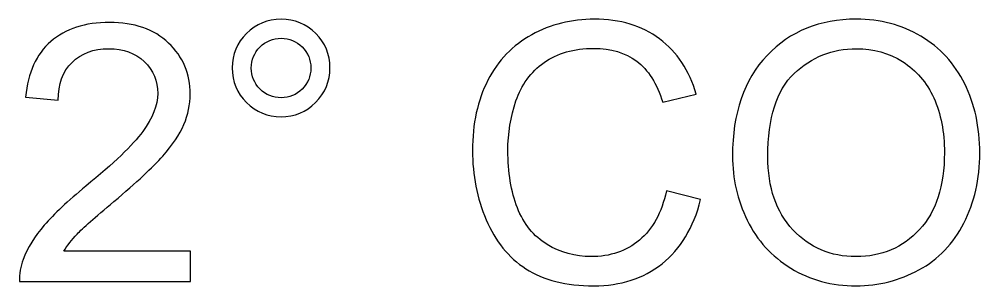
# Model space of a CAD drawing. Header units: centimetres. Extents: x -38.8 to 38.7, y -43.9 to 43.9.
# Drawn here: x -31.574 to -29.322, y -43.71 to -43.083 of the extents above; entities that cross this region are included whole.
import ezdxf

# ---------------------------------------------------------------- set-up
doc = ezdxf.new("R2010")
doc.units = ezdxf.units.CM
doc.header["$MEASUREMENT"] = 0
doc.layers.add('Layer 1', color=7, linetype='Continuous')

msp = doc.modelspace()

# ---------------------------------------------------------------- linework, layer by layer
at = {"layer": 'Layer 1', "color": 250}
for points, knots in [([(-31.17248, -43.62828), (-31.17248, -43.62828), (-31.17248, -43.6994), (-31.17248, -43.6994), (-31.17248, -43.6994), (-31.17248, -43.6994), (-31.57381, -43.6994), (-31.57381, -43.6994), (-31.57381, -43.6994), (-31.57437, -43.68148), (-31.57141, -43.66426), (-31.56506, -43.64761), (-31.56506, -43.64761), (-31.55476, -43.62038), (-31.53825, -43.59343), (-31.51553, -43.56704), (-31.51553, -43.56704), (-31.49281, -43.54065), (-31.46035, -43.51017), (-31.41816, -43.4756), (-31.41816, -43.4756), (-31.35254, -43.42155), (-31.30795, -43.37879), (-31.28467, -43.34719), (-31.28467, -43.34719), (-31.26124, -43.31558), (-31.24953, -43.28566), (-31.24953, -43.25744), (-31.24953, -43.25744), (-31.24953, -43.22795), (-31.26012, -43.20311), (-31.28128, -43.18279), (-31.28128, -43.18279), (-31.30245, -43.16261), (-31.33011, -43.15245), (-31.36411, -43.15245), (-31.36411, -43.15245), (-31.4001, -43.15245), (-31.42888, -43.16318), (-31.45047, -43.18462), (-31.45047, -43.18462), (-31.47207, -43.20593), (-31.48293, -43.23557), (-31.48321, -43.27352), (-31.48321, -43.27352), (-31.48321, -43.27352), (-31.55941, -43.2659), (-31.55941, -43.2659), (-31.55941, -43.2659), (-31.55419, -43.2089), (-31.53444, -43.16543), (-31.50029, -43.13552), (-31.50029, -43.13552), (-31.466, -43.1056), (-31.42014, -43.09064), (-31.36242, -43.09064), (-31.36242, -43.09064), (-31.30428, -43.09064), (-31.25814, -43.10673), (-31.22427, -43.13905), (-31.22427, -43.13905), (-31.19027, -43.17136), (-31.17333, -43.21144), (-31.17333, -43.25913), (-31.17333, -43.25913), (-31.17333, -43.2834), (-31.17827, -43.30725), (-31.18829, -43.33068), (-31.18829, -43.33068), (-31.19817, -43.35424), (-31.21468, -43.37894), (-31.23768, -43.4049), (-31.23768, -43.4049), (-31.26082, -43.43072), (-31.29906, -43.46642), (-31.3524, -43.51158), (-31.3524, -43.51158), (-31.39713, -43.54912), (-31.42592, -43.57452), (-31.43862, -43.58792), (-31.43862, -43.58792), (-31.45132, -43.60133), (-31.46176, -43.61473), (-31.47009, -43.62828), (-31.47009, -43.62828), (-31.47009, -43.62828), (-31.17248, -43.62828), (-31.17248, -43.62828)], [0, 0, 0, 0, 0.0434783, 0.0434783, 0.0434783, 0.0434783, 0.0869565, 0.0869565, 0.0869565, 0.0869565, 0.1304348, 0.1304348, 0.1304348, 0.1304348, 0.173913, 0.173913, 0.173913, 0.1739131, 0.2173913, 0.2173913, 0.2173913, 0.2173913, 0.2608696, 0.2608696, 0.2608696, 0.2608696, 0.3043478, 0.3043478, 0.3043478, 0.3043478, 0.3478261, 0.3478261, 0.3478261, 0.3478261, 0.3913043, 0.3913043, 0.3913043, 0.3913044, 0.4347826, 0.4347826, 0.4347826, 0.4347826, 0.4782609, 0.4782609, 0.4782609, 0.4782609, 0.5217391, 0.5217391, 0.5217391, 0.5217391, 0.5652174, 0.5652174, 0.5652174, 0.5652174, 0.6086957, 0.6086957, 0.6086957, 0.6086957, 0.6521739, 0.6521739, 0.6521739, 0.6521739, 0.6956522, 0.6956522, 0.6956522, 0.6956522, 0.7391304, 0.7391304, 0.7391304, 0.7391304, 0.7826087, 0.7826087, 0.7826087, 0.7826087, 0.826087, 0.826087, 0.826087, 0.826087, 0.8695652, 0.8695652, 0.8695652, 0.8695652, 0.9130435, 0.9130435, 0.9130435, 0.9130435, 1, 1, 1, 1]), ([(-31.07498, -43.19747), (-31.07498, -43.16586), (-31.06369, -43.1389), (-31.04125, -43.11647), (-31.04125, -43.11647), (-31.01881, -43.09417), (-30.99186, -43.08302), (-30.96039, -43.08302), (-30.96039, -43.08302), (-30.9285, -43.08302), (-30.90141, -43.09417), (-30.87897, -43.11647), (-30.87897, -43.11647), (-30.85668, -43.1389), (-30.84553, -43.16586), (-30.84553, -43.19747), (-30.84553, -43.19747), (-30.84553, -43.22922), (-30.85682, -43.25631), (-30.87925, -43.27875), (-30.87925, -43.27875), (-30.90169, -43.30118), (-30.92878, -43.31247), (-30.96039, -43.31247), (-30.96039, -43.31247), (-30.99186, -43.31247), (-31.01881, -43.30132), (-31.04125, -43.27903), (-31.04125, -43.27903), (-31.06369, -43.25659), (-31.07498, -43.2295), (-31.07498, -43.19747)], [0, 0, 0, 0, 0.1111111, 0.1111111, 0.1111111, 0.1111111, 0.2222222, 0.2222222, 0.2222222, 0.2222222, 0.3333333, 0.3333333, 0.3333333, 0.3333333, 0.4444444, 0.4444444, 0.4444444, 0.4444445, 0.5555556, 0.5555556, 0.5555556, 0.5555556, 0.6666667, 0.6666667, 0.6666667, 0.6666667, 0.7777778, 0.7777778, 0.7777778, 0.7777778, 1, 1, 1, 1]), ([(-30.05671, -43.48674), (-30.05671, -43.48674), (-29.97628, -43.50706), (-29.97628, -43.50706), (-29.97628, -43.50706), (-29.99307, -43.57296), (-30.02327, -43.62306), (-30.06687, -43.65763), (-30.06687, -43.65763), (-30.11048, -43.6922), (-30.16382, -43.70956), (-30.2269, -43.70956), (-30.2269, -43.70956), (-30.29209, -43.70956), (-30.34515, -43.6963), (-30.38607, -43.66963), (-30.38607, -43.66963), (-30.42699, -43.6431), (-30.45804, -43.60457), (-30.47934, -43.5542), (-30.47934, -43.5542), (-30.50065, -43.50368), (-30.51138, -43.44963), (-30.51138, -43.39178), (-30.51138, -43.39178), (-30.51138, -43.3287), (-30.49938, -43.27367), (-30.47525, -43.22668), (-30.47525, -43.22668), (-30.45112, -43.17969), (-30.41683, -43.14398), (-30.37238, -43.11957), (-30.37238, -43.11957), (-30.32793, -43.09516), (-30.27897, -43.08302), (-30.22563, -43.08302), (-30.22563, -43.08302), (-30.16495, -43.08302), (-30.11401, -43.09841), (-30.0728, -43.12931), (-30.0728, -43.12931), (-30.03146, -43.16021), (-30.00267, -43.20353), (-29.98644, -43.25941), (-29.98644, -43.25941), (-29.98644, -43.25941), (-30.06518, -43.27804), (-30.06518, -43.27804), (-30.06518, -43.27804), (-30.07915, -43.23401), (-30.09961, -43.20184), (-30.12628, -43.1818), (-30.12628, -43.1818), (-30.15295, -43.16162), (-30.18654, -43.1516), (-30.22704, -43.1516), (-30.22704, -43.1516), (-30.27346, -43.1516), (-30.31241, -43.16275), (-30.34359, -43.18505), (-30.34359, -43.18505), (-30.37478, -43.20734), (-30.39679, -43.2374), (-30.40935, -43.27494), (-30.40935, -43.27494), (-30.42205, -43.31261), (-30.4284, -43.35142), (-30.4284, -43.39135), (-30.4284, -43.39135), (-30.4284, -43.44286), (-30.42092, -43.48787), (-30.40597, -43.52626), (-30.40597, -43.52626), (-30.39101, -43.56478), (-30.36772, -43.59343), (-30.33612, -43.61248), (-30.33612, -43.61248), (-30.30451, -43.63153), (-30.27036, -43.64098), (-30.23353, -43.64098), (-30.23353, -43.64098), (-30.18865, -43.64098), (-30.15084, -43.628), (-30.11979, -43.60217), (-30.11979, -43.60217), (-30.08875, -43.57621), (-30.06772, -43.53783), (-30.05671, -43.48674)], [0, 0, 0, 0, 0.0434783, 0.0434783, 0.0434783, 0.0434783, 0.0869565, 0.0869565, 0.0869565, 0.0869565, 0.1304348, 0.1304348, 0.1304348, 0.1304348, 0.173913, 0.173913, 0.173913, 0.1739131, 0.2173913, 0.2173913, 0.2173913, 0.2173913, 0.2608696, 0.2608696, 0.2608696, 0.2608696, 0.3043478, 0.3043478, 0.3043478, 0.3043478, 0.3478261, 0.3478261, 0.3478261, 0.3478261, 0.3913043, 0.3913043, 0.3913043, 0.3913044, 0.4347826, 0.4347826, 0.4347826, 0.4347826, 0.4782609, 0.4782609, 0.4782609, 0.4782609, 0.5217391, 0.5217391, 0.5217391, 0.5217391, 0.5652174, 0.5652174, 0.5652174, 0.5652174, 0.6086957, 0.6086957, 0.6086957, 0.6086957, 0.6521739, 0.6521739, 0.6521739, 0.6521739, 0.6956522, 0.6956522, 0.6956522, 0.6956522, 0.7391304, 0.7391304, 0.7391304, 0.7391304, 0.7826087, 0.7826087, 0.7826087, 0.7826087, 0.826087, 0.826087, 0.826087, 0.826087, 0.8695652, 0.8695652, 0.8695652, 0.8695652, 0.9130435, 0.9130435, 0.9130435, 0.9130435, 1, 1, 1, 1]), ([(-29.90163, -43.40434), (-29.90163, -43.30386), (-29.87454, -43.22512), (-29.82049, -43.16826), (-29.82049, -43.16826), (-29.76644, -43.11139), (-29.69674, -43.08302), (-29.61122, -43.08302), (-29.61122, -43.08302), (-29.5552, -43.08302), (-29.50482, -43.09643), (-29.45981, -43.1231), (-29.45981, -43.1231), (-29.41494, -43.14977), (-29.38065, -43.18702), (-29.35708, -43.23486), (-29.35708, -43.23486), (-29.33351, -43.28256), (-29.32166, -43.33674), (-29.32166, -43.39728), (-29.32166, -43.39728), (-29.32166, -43.45866), (-29.33408, -43.5137), (-29.35891, -43.5621), (-29.35891, -43.5621), (-29.38375, -43.61064), (-29.41889, -43.64733), (-29.46432, -43.67217), (-29.46432, -43.67217), (-29.5099, -43.69714), (-29.55901, -43.70956), (-29.61165, -43.70956), (-29.61165, -43.70956), (-29.6688, -43.70956), (-29.71974, -43.69573), (-29.76475, -43.66821), (-29.76475, -43.66821), (-29.80963, -43.6407), (-29.84377, -43.60316), (-29.86692, -43.55547), (-29.86692, -43.55547), (-29.89006, -43.50791), (-29.90163, -43.45753), (-29.90163, -43.40434)], [0, 0, 0, 0, 0.0833333, 0.0833333, 0.0833333, 0.0833333, 0.1666667, 0.1666667, 0.1666667, 0.1666667, 0.25, 0.25, 0.25, 0.25, 0.3333333, 0.3333333, 0.3333333, 0.3333333, 0.4166667, 0.4166667, 0.4166667, 0.4166667, 0.5, 0.5, 0.5, 0.5, 0.5833333, 0.5833333, 0.5833333, 0.5833333, 0.6666667, 0.6666667, 0.6666667, 0.6666667, 0.75, 0.75, 0.75, 0.75, 0.8333333, 0.8333333, 0.8333333, 0.8333333, 1, 1, 1, 1]), ([(-31.0301, -43.19775), (-31.0301, -43.21708), (-31.02333, -43.23345), (-31.00964, -43.24714), (-31.00964, -43.24714), (-30.99595, -43.26082), (-30.97944, -43.2676), (-30.95997, -43.2676), (-30.95997, -43.2676), (-30.94092, -43.2676), (-30.92455, -43.26082), (-30.91086, -43.24714), (-30.91086, -43.24714), (-30.89718, -43.23345), (-30.8904, -43.21708), (-30.8904, -43.19775), (-30.8904, -43.19775), (-30.8904, -43.17842), (-30.89718, -43.16205), (-30.91086, -43.14836), (-30.91086, -43.14836), (-30.92455, -43.13467), (-30.94092, -43.1279), (-30.95997, -43.1279), (-30.95997, -43.1279), (-30.97944, -43.1279), (-30.99595, -43.13467), (-31.00964, -43.14836), (-31.00964, -43.14836), (-31.02333, -43.16205), (-31.0301, -43.17842), (-31.0301, -43.19775)], [0, 0, 0, 0, 0.1111111, 0.1111111, 0.1111111, 0.1111111, 0.2222222, 0.2222222, 0.2222222, 0.2222222, 0.3333333, 0.3333333, 0.3333333, 0.3333333, 0.4444444, 0.4444444, 0.4444444, 0.4444445, 0.5555556, 0.5555556, 0.5555556, 0.5555556, 0.6666667, 0.6666667, 0.6666667, 0.6666667, 0.7777778, 0.7777778, 0.7777778, 0.7777778, 1, 1, 1, 1]), ([(-29.81866, -43.40575), (-29.81866, -43.4787), (-29.79904, -43.53613), (-29.75981, -43.57804), (-29.75981, -43.57804), (-29.72058, -43.61995), (-29.67134, -43.64098), (-29.61207, -43.64098), (-29.61207, -43.64098), (-29.55167, -43.64098), (-29.50214, -43.61981), (-29.46305, -43.57748), (-29.46305, -43.57748), (-29.42411, -43.53515), (-29.40463, -43.47503), (-29.40463, -43.39714), (-29.40463, -43.39714), (-29.40463, -43.34789), (-29.41296, -43.30485), (-29.42961, -43.26816), (-29.42961, -43.26816), (-29.44626, -43.23147), (-29.47067, -43.20297), (-29.50271, -43.18279), (-29.50271, -43.18279), (-29.53488, -43.16261), (-29.57086, -43.15245), (-29.6108, -43.15245), (-29.6108, -43.15245), (-29.66753, -43.15245), (-29.71635, -43.17192), (-29.75727, -43.21087), (-29.75727, -43.21087), (-29.79819, -43.24982), (-29.81866, -43.31473), (-29.81866, -43.40575)], [0, 0, 0, 0, 0.1, 0.1, 0.1, 0.1, 0.2, 0.2, 0.2, 0.2, 0.3, 0.3, 0.3, 0.3, 0.4, 0.4, 0.4, 0.4, 0.5, 0.5, 0.5, 0.5, 0.6, 0.6, 0.6, 0.6, 0.7, 0.7, 0.7, 0.7, 0.8, 0.8, 0.8, 0.8, 1, 1, 1, 1])]:
    msp.add_open_spline(points, degree=3, knots=knots, dxfattribs=at)
at = {"layer": 'Layer 1', "color": 250, "lineweight": 9}
for points, knots in [([(-31.17248, -43.62828), (-31.17248, -43.62828), (-31.17248, -43.6994), (-31.17248, -43.6994), (-31.17248, -43.6994), (-31.17248, -43.6994), (-31.57381, -43.6994), (-31.57381, -43.6994), (-31.57381, -43.6994), (-31.57437, -43.68148), (-31.57141, -43.66426), (-31.56506, -43.64761), (-31.56506, -43.64761), (-31.55476, -43.62038), (-31.53825, -43.59343), (-31.51553, -43.56704), (-31.51553, -43.56704), (-31.49281, -43.54065), (-31.46035, -43.51017), (-31.41816, -43.4756), (-31.41816, -43.4756), (-31.35254, -43.42155), (-31.30795, -43.37879), (-31.28467, -43.34719), (-31.28467, -43.34719), (-31.26124, -43.31558), (-31.24953, -43.28566), (-31.24953, -43.25744), (-31.24953, -43.25744), (-31.24953, -43.22795), (-31.26012, -43.20311), (-31.28128, -43.18279), (-31.28128, -43.18279), (-31.30245, -43.16261), (-31.33011, -43.15245), (-31.36411, -43.15245), (-31.36411, -43.15245), (-31.4001, -43.15245), (-31.42888, -43.16318), (-31.45047, -43.18462), (-31.45047, -43.18462), (-31.47207, -43.20593), (-31.48293, -43.23557), (-31.48321, -43.27352), (-31.48321, -43.27352), (-31.48321, -43.27352), (-31.55941, -43.2659), (-31.55941, -43.2659), (-31.55941, -43.2659), (-31.55419, -43.2089), (-31.53444, -43.16543), (-31.50029, -43.13552), (-31.50029, -43.13552), (-31.466, -43.1056), (-31.42014, -43.09064), (-31.36242, -43.09064), (-31.36242, -43.09064), (-31.30428, -43.09064), (-31.25814, -43.10673), (-31.22427, -43.13905), (-31.22427, -43.13905), (-31.19027, -43.17136), (-31.17333, -43.21144), (-31.17333, -43.25913), (-31.17333, -43.25913), (-31.17333, -43.2834), (-31.17827, -43.30725), (-31.18829, -43.33068), (-31.18829, -43.33068), (-31.19817, -43.35424), (-31.21468, -43.37894), (-31.23768, -43.4049), (-31.23768, -43.4049), (-31.26082, -43.43072), (-31.29906, -43.46642), (-31.3524, -43.51158), (-31.3524, -43.51158), (-31.39713, -43.54912), (-31.42592, -43.57452), (-31.43862, -43.58792), (-31.43862, -43.58792), (-31.45132, -43.60133), (-31.46176, -43.61473), (-31.47009, -43.62828), (-31.47009, -43.62828), (-31.47009, -43.62828), (-31.17248, -43.62828), (-31.17248, -43.62828)], [0, 0, 0, 0, 0.0434783, 0.0434783, 0.0434783, 0.0434783, 0.0869565, 0.0869565, 0.0869565, 0.0869565, 0.1304348, 0.1304348, 0.1304348, 0.1304348, 0.173913, 0.173913, 0.173913, 0.1739131, 0.2173913, 0.2173913, 0.2173913, 0.2173913, 0.2608696, 0.2608696, 0.2608696, 0.2608696, 0.3043478, 0.3043478, 0.3043478, 0.3043478, 0.3478261, 0.3478261, 0.3478261, 0.3478261, 0.3913043, 0.3913043, 0.3913043, 0.3913044, 0.4347826, 0.4347826, 0.4347826, 0.4347826, 0.4782609, 0.4782609, 0.4782609, 0.4782609, 0.5217391, 0.5217391, 0.5217391, 0.5217391, 0.5652174, 0.5652174, 0.5652174, 0.5652174, 0.6086957, 0.6086957, 0.6086957, 0.6086957, 0.6521739, 0.6521739, 0.6521739, 0.6521739, 0.6956522, 0.6956522, 0.6956522, 0.6956522, 0.7391304, 0.7391304, 0.7391304, 0.7391304, 0.7826087, 0.7826087, 0.7826087, 0.7826087, 0.826087, 0.826087, 0.826087, 0.826087, 0.8695652, 0.8695652, 0.8695652, 0.8695652, 0.9130435, 0.9130435, 0.9130435, 0.9130435, 1, 1, 1, 1]), ([(-31.07498, -43.19747), (-31.07498, -43.16586), (-31.06369, -43.1389), (-31.04125, -43.11647), (-31.04125, -43.11647), (-31.01881, -43.09417), (-30.99186, -43.08302), (-30.96039, -43.08302), (-30.96039, -43.08302), (-30.9285, -43.08302), (-30.90141, -43.09417), (-30.87897, -43.11647), (-30.87897, -43.11647), (-30.85668, -43.1389), (-30.84553, -43.16586), (-30.84553, -43.19747), (-30.84553, -43.19747), (-30.84553, -43.22922), (-30.85682, -43.25631), (-30.87925, -43.27875), (-30.87925, -43.27875), (-30.90169, -43.30118), (-30.92878, -43.31247), (-30.96039, -43.31247), (-30.96039, -43.31247), (-30.99186, -43.31247), (-31.01881, -43.30132), (-31.04125, -43.27903), (-31.04125, -43.27903), (-31.06369, -43.25659), (-31.07498, -43.2295), (-31.07498, -43.19747)], [0, 0, 0, 0, 0.1111111, 0.1111111, 0.1111111, 0.1111111, 0.2222222, 0.2222222, 0.2222222, 0.2222222, 0.3333333, 0.3333333, 0.3333333, 0.3333333, 0.4444444, 0.4444444, 0.4444444, 0.4444445, 0.5555556, 0.5555556, 0.5555556, 0.5555556, 0.6666667, 0.6666667, 0.6666667, 0.6666667, 0.7777778, 0.7777778, 0.7777778, 0.7777778, 1, 1, 1, 1]), ([(-30.05671, -43.48674), (-30.05671, -43.48674), (-29.97628, -43.50706), (-29.97628, -43.50706), (-29.97628, -43.50706), (-29.99307, -43.57296), (-30.02327, -43.62306), (-30.06687, -43.65763), (-30.06687, -43.65763), (-30.11048, -43.6922), (-30.16382, -43.70956), (-30.2269, -43.70956), (-30.2269, -43.70956), (-30.29209, -43.70956), (-30.34515, -43.6963), (-30.38607, -43.66963), (-30.38607, -43.66963), (-30.42699, -43.6431), (-30.45804, -43.60457), (-30.47934, -43.5542), (-30.47934, -43.5542), (-30.50065, -43.50368), (-30.51138, -43.44963), (-30.51138, -43.39178), (-30.51138, -43.39178), (-30.51138, -43.3287), (-30.49938, -43.27367), (-30.47525, -43.22668), (-30.47525, -43.22668), (-30.45112, -43.17969), (-30.41683, -43.14398), (-30.37238, -43.11957), (-30.37238, -43.11957), (-30.32793, -43.09516), (-30.27897, -43.08302), (-30.22563, -43.08302), (-30.22563, -43.08302), (-30.16495, -43.08302), (-30.11401, -43.09841), (-30.0728, -43.12931), (-30.0728, -43.12931), (-30.03146, -43.16021), (-30.00267, -43.20353), (-29.98644, -43.25941), (-29.98644, -43.25941), (-29.98644, -43.25941), (-30.06518, -43.27804), (-30.06518, -43.27804), (-30.06518, -43.27804), (-30.07915, -43.23401), (-30.09961, -43.20184), (-30.12628, -43.1818), (-30.12628, -43.1818), (-30.15295, -43.16162), (-30.18654, -43.1516), (-30.22704, -43.1516), (-30.22704, -43.1516), (-30.27346, -43.1516), (-30.31241, -43.16275), (-30.34359, -43.18505), (-30.34359, -43.18505), (-30.37478, -43.20734), (-30.39679, -43.2374), (-30.40935, -43.27494), (-30.40935, -43.27494), (-30.42205, -43.31261), (-30.4284, -43.35142), (-30.4284, -43.39135), (-30.4284, -43.39135), (-30.4284, -43.44286), (-30.42092, -43.48787), (-30.40597, -43.52626), (-30.40597, -43.52626), (-30.39101, -43.56478), (-30.36772, -43.59343), (-30.33612, -43.61248), (-30.33612, -43.61248), (-30.30451, -43.63153), (-30.27036, -43.64098), (-30.23353, -43.64098), (-30.23353, -43.64098), (-30.18865, -43.64098), (-30.15084, -43.628), (-30.11979, -43.60217), (-30.11979, -43.60217), (-30.08875, -43.57621), (-30.06772, -43.53783), (-30.05671, -43.48674)], [0, 0, 0, 0, 0.0434783, 0.0434783, 0.0434783, 0.0434783, 0.0869565, 0.0869565, 0.0869565, 0.0869565, 0.1304348, 0.1304348, 0.1304348, 0.1304348, 0.173913, 0.173913, 0.173913, 0.1739131, 0.2173913, 0.2173913, 0.2173913, 0.2173913, 0.2608696, 0.2608696, 0.2608696, 0.2608696, 0.3043478, 0.3043478, 0.3043478, 0.3043478, 0.3478261, 0.3478261, 0.3478261, 0.3478261, 0.3913043, 0.3913043, 0.3913043, 0.3913044, 0.4347826, 0.4347826, 0.4347826, 0.4347826, 0.4782609, 0.4782609, 0.4782609, 0.4782609, 0.5217391, 0.5217391, 0.5217391, 0.5217391, 0.5652174, 0.5652174, 0.5652174, 0.5652174, 0.6086957, 0.6086957, 0.6086957, 0.6086957, 0.6521739, 0.6521739, 0.6521739, 0.6521739, 0.6956522, 0.6956522, 0.6956522, 0.6956522, 0.7391304, 0.7391304, 0.7391304, 0.7391304, 0.7826087, 0.7826087, 0.7826087, 0.7826087, 0.826087, 0.826087, 0.826087, 0.826087, 0.8695652, 0.8695652, 0.8695652, 0.8695652, 0.9130435, 0.9130435, 0.9130435, 0.9130435, 1, 1, 1, 1]), ([(-29.90163, -43.40434), (-29.90163, -43.30386), (-29.87454, -43.22512), (-29.82049, -43.16826), (-29.82049, -43.16826), (-29.76644, -43.11139), (-29.69674, -43.08302), (-29.61122, -43.08302), (-29.61122, -43.08302), (-29.5552, -43.08302), (-29.50482, -43.09643), (-29.45981, -43.1231), (-29.45981, -43.1231), (-29.41494, -43.14977), (-29.38065, -43.18702), (-29.35708, -43.23486), (-29.35708, -43.23486), (-29.33351, -43.28256), (-29.32166, -43.33674), (-29.32166, -43.39728), (-29.32166, -43.39728), (-29.32166, -43.45866), (-29.33408, -43.5137), (-29.35891, -43.5621), (-29.35891, -43.5621), (-29.38375, -43.61064), (-29.41889, -43.64733), (-29.46432, -43.67217), (-29.46432, -43.67217), (-29.5099, -43.69714), (-29.55901, -43.70956), (-29.61165, -43.70956), (-29.61165, -43.70956), (-29.6688, -43.70956), (-29.71974, -43.69573), (-29.76475, -43.66821), (-29.76475, -43.66821), (-29.80963, -43.6407), (-29.84377, -43.60316), (-29.86692, -43.55547), (-29.86692, -43.55547), (-29.89006, -43.50791), (-29.90163, -43.45753), (-29.90163, -43.40434)], [0, 0, 0, 0, 0.0833333, 0.0833333, 0.0833333, 0.0833333, 0.1666667, 0.1666667, 0.1666667, 0.1666667, 0.25, 0.25, 0.25, 0.25, 0.3333333, 0.3333333, 0.3333333, 0.3333333, 0.4166667, 0.4166667, 0.4166667, 0.4166667, 0.5, 0.5, 0.5, 0.5, 0.5833333, 0.5833333, 0.5833333, 0.5833333, 0.6666667, 0.6666667, 0.6666667, 0.6666667, 0.75, 0.75, 0.75, 0.75, 0.8333333, 0.8333333, 0.8333333, 0.8333333, 1, 1, 1, 1]), ([(-31.0301, -43.19775), (-31.0301, -43.21708), (-31.02333, -43.23345), (-31.00964, -43.24714), (-31.00964, -43.24714), (-30.99595, -43.26082), (-30.97944, -43.2676), (-30.95997, -43.2676), (-30.95997, -43.2676), (-30.94092, -43.2676), (-30.92455, -43.26082), (-30.91086, -43.24714), (-30.91086, -43.24714), (-30.89718, -43.23345), (-30.8904, -43.21708), (-30.8904, -43.19775), (-30.8904, -43.19775), (-30.8904, -43.17842), (-30.89718, -43.16205), (-30.91086, -43.14836), (-30.91086, -43.14836), (-30.92455, -43.13467), (-30.94092, -43.1279), (-30.95997, -43.1279), (-30.95997, -43.1279), (-30.97944, -43.1279), (-30.99595, -43.13467), (-31.00964, -43.14836), (-31.00964, -43.14836), (-31.02333, -43.16205), (-31.0301, -43.17842), (-31.0301, -43.19775)], [0, 0, 0, 0, 0.1111111, 0.1111111, 0.1111111, 0.1111111, 0.2222222, 0.2222222, 0.2222222, 0.2222222, 0.3333333, 0.3333333, 0.3333333, 0.3333333, 0.4444444, 0.4444444, 0.4444444, 0.4444445, 0.5555556, 0.5555556, 0.5555556, 0.5555556, 0.6666667, 0.6666667, 0.6666667, 0.6666667, 0.7777778, 0.7777778, 0.7777778, 0.7777778, 1, 1, 1, 1]), ([(-29.81866, -43.40575), (-29.81866, -43.4787), (-29.79904, -43.53613), (-29.75981, -43.57804), (-29.75981, -43.57804), (-29.72058, -43.61995), (-29.67134, -43.64098), (-29.61207, -43.64098), (-29.61207, -43.64098), (-29.55167, -43.64098), (-29.50214, -43.61981), (-29.46305, -43.57748), (-29.46305, -43.57748), (-29.42411, -43.53515), (-29.40463, -43.47503), (-29.40463, -43.39714), (-29.40463, -43.39714), (-29.40463, -43.34789), (-29.41296, -43.30485), (-29.42961, -43.26816), (-29.42961, -43.26816), (-29.44626, -43.23147), (-29.47067, -43.20297), (-29.50271, -43.18279), (-29.50271, -43.18279), (-29.53488, -43.16261), (-29.57086, -43.15245), (-29.6108, -43.15245), (-29.6108, -43.15245), (-29.66753, -43.15245), (-29.71635, -43.17192), (-29.75727, -43.21087), (-29.75727, -43.21087), (-29.79819, -43.24982), (-29.81866, -43.31473), (-29.81866, -43.40575)], [0, 0, 0, 0, 0.1, 0.1, 0.1, 0.1, 0.2, 0.2, 0.2, 0.2, 0.3, 0.3, 0.3, 0.3, 0.4, 0.4, 0.4, 0.4, 0.5, 0.5, 0.5, 0.5, 0.6, 0.6, 0.6, 0.6, 0.7, 0.7, 0.7, 0.7, 0.8, 0.8, 0.8, 0.8, 1, 1, 1, 1])]:
    msp.add_open_spline(points, degree=3, knots=knots, dxfattribs=at)

doc.saveas('drawing.dxf')
